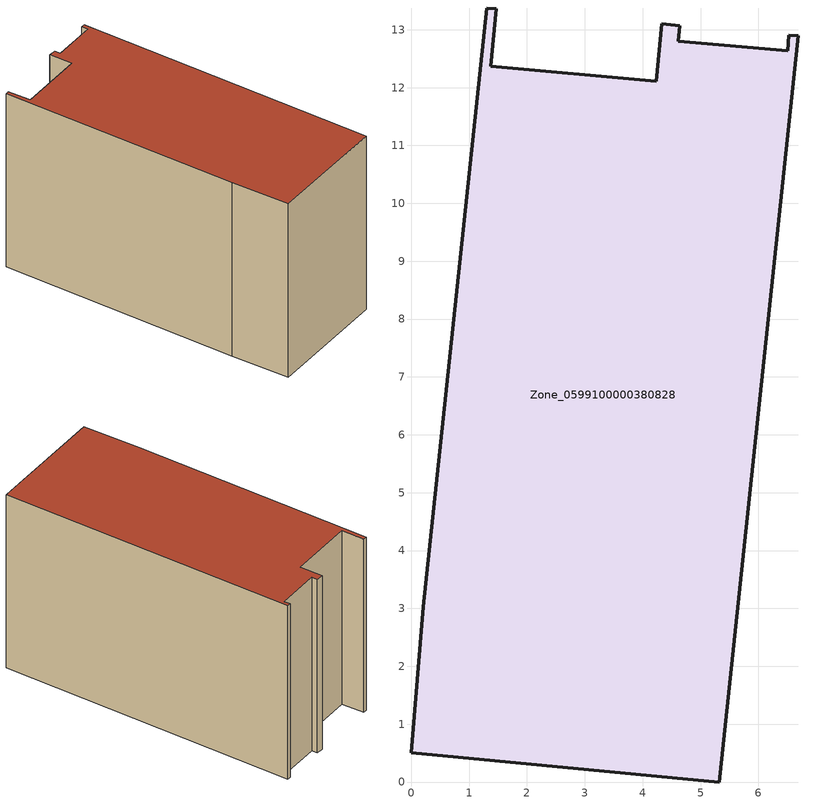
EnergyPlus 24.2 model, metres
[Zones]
Zone_0599100000380828
 floor ground (C_G): 6.51,12.64 6.53,12.91 6.69,12.89 5.32,0 0,0.5 0.21,3.03 1.31,13.38 1.47,13.36 1.38,12.37 4.24,12.11 4.33,13.11 4.64,13.07 4.62,12.8 z0
 wall outside (C_F): 6.53,12.91 6.51,12.64 4.62,12.8 4.64,13.07 4.33,13.11 4.24,12.11 1.38,12.37 1.47,13.36 1.31,13.38 0.21,3.03 0,0.5 5.32,0 6.69,12.89 6.53,12.91 z0:8.08
 roof outside (C_R): 0,0.5 5.32,0 6.69,12.89 6.53,12.91 6.51,12.64 4.62,12.8 4.64,13.07 4.33,13.11 4.24,12.11 1.38,12.37 1.47,13.36 1.31,13.38 0.21,3.03 z8.08
[BUILDING]
Pand.0599100000380828: North Axis=0; Terrain=City; Loads Convergence Tolerance Value=0.04; Temperature Convergence Tolerance Value=0.4; Solar Distribution=FullExterior; Maximum Number of Warmup Days=25; Minimum Number of Warmup Days=1
[Site:Location]
Rotterdam.The.Hague.AP_ZH_NLD Design_Conditions: Latitude=51.96; Longitude=4.45; Time Zone=1; Elevation=-4.5
[SITE:GROUNDTEMPERATURE:BUILDINGSURFACE]
18, 18, 18, 18, 18, 18, 18, 18, 18, 18, 18, 18
[MATERIAL] Thermal Absorptance=0.9; Solar Absorptance=0.7; Visible Absorptance=0.7
Name | Roughness | Thickness | Conductivity | Density | Specific Heat
G.TI.1992-2005 | MediumSmooth | 0.15 | 0.06 | 540 | 1210
F.TI.1992-2005 | Rough | 0.3 | 0.12 | 1920 | 840
R.TI.1992-2005 | MediumRough | 0.2 | 0.08 | 1500 | 1000
[CONSTRUCTION]
C_G: G.TI.1992-2005
C_F: F.TI.1992-2005
C_R: R.TI.1992-2005
[ZONE]
Zone_0599100000380828: Type=1; Multiplier=1; Ceiling Height=Autocalculate; Volume=Autocalculate; Floor Area=autocalculate; Part of Total Floor Area=Yes
[ZONEINFILTRATION:DESIGNFLOWRATE]
Infil_Zone_0599100000380828: Zone or ZoneList or Space or SpaceList=Zone_0599100000380828; Schedule=AlwaysOn; Design Flow Rate Calculation Method=Flow/Area; Flow Rate per Floor Area=0.0015; Constant Term Coefficient=1; Temperature Term Coefficient=0; Velocity Term Coefficient=0; Velocity Squared Term Coefficient=0
[HVACTEMPLATE:ZONE:IDEALLOADSAIRSYSTEM]
Zone_0599100000380828: Maximum Heating Supply Air Temperature=50; Minimum Cooling Supply Air Temperature=13; Maximum Heating Supply Air Humidity Ratio=0.0156; Minimum Cooling Supply Air Humidity Ratio=0.0077; Heating Limit=NoLimit; Cooling Limit=NoLimit; Dehumidification Control Type=ConstantSensibleHeatRatio; Cooling Sensible Heat Ratio=0.7; Dehumidification Setpoint=60; Humidification Control Type=None; Humidification Setpoint=30; Outdoor Air Method=None; Outdoor Air Flow Rate per Person=0.00944; Outdoor Air Flow Rate per Zone Floor Area=0; Outdoor Air Flow Rate per Zone=0; Demand Controlled Ventilation Type=None; Outdoor Air Economizer Type=NoEconomizer; Heat Recovery Type=None; Sensible Heat Recovery Effectiveness=0.7; Latent Heat Recovery Effectiveness=0.65
[ZONECONTROL:THERMOSTAT]
ThermostatControl_Zone_0599100000380828: Zone or ZoneList=Zone_0599100000380828; Control Type Schedule=DualSetpointControlType; Control 1=Thermostat_Zone_0599100000380828; Temperature Difference Between Cutout And Setpoint=0
[THERMOSTATSETPOINT:DUALSETPOINT]
Thermostat_Zone_0599100000380828: Heating Setpoint Temperature Schedule=HeatingSetpoint_Zone_0599100000380828; Cooling Setpoint Temperature Schedule=CoolingSetpoint_Zone_0599100000380828
[SCHEDULE:COMPACT]
HeatingSetpoint_Zone_0599100000380828: Through: 12/31, For: AllDays, Until: 24:00, 21
CoolingSetpoint_Zone_0599100000380828: Through: 12/31, For: AllDays, Until: 24:00, 24
DualSetpointControlType: Through: 12/31, For: AllDays, Until: 24:00, 4
AlwaysOn: Through: 12/31, For: AllDays, Until: 24:00, 1
